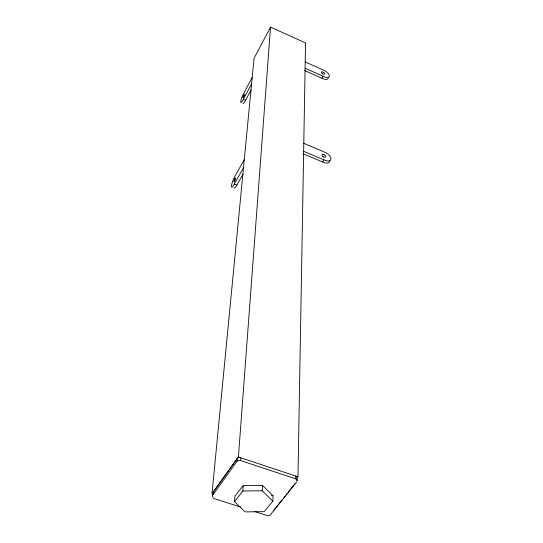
<?xml version="1.0" encoding="UTF-8"?>
<svg xmlns="http://www.w3.org/2000/svg" width="543" height="543" viewBox="0 0 543 543"><rect width="100%" height="100%" fill="white"/><g stroke="black" fill="none" stroke-linecap="round" stroke-linejoin="round"><path stroke-width="0.81" d="M296.933 478.125L297.971 476.808L305.539 42.904L270.536 27.15L254.063 58.264L211.994 493.886L238.418 457.002L270.536 27.15M295.745 478.858L295.799 475.994A2.613 1.67 1.7 0 1 296.987 478.247L296.933 481.118A2.62 1.67 1.7 0 0 295.745 478.858L240.569 460.552A2.661 1.717 3.7 0 0 237.047 461.272L212.571 495.352A2.579 1.602 4.5 0 0 212.863 496.96M272.83 501.209L273.048 495.813L262.52 485.367L243.244 485.612L234.875 496.275L234.467 501.657L245.185 511.879L264.176 511.669L272.83 501.209L262.249 490.763L242.877 491.001L234.467 501.657M262.249 490.763L262.52 485.367M242.877 491.001L243.244 485.612M240.569 460.552L240.773 457.688A2.654 1.717 3.7 0 0 237.257 458.414L212.842 492.494L212.571 495.352M237.047 461.272L237.257 458.414M252.203 77.554L244.011 92.86A6.312 1.072 -67.3 0 0 240.746 101.527A6.312 1.072 -67.3 0 0 243.325 99.301L251.585 83.921M243.006 103.19A6.306 1.086 -67.3 0 0 245.599 100.279L251.117 90.036M244.269 159.717L235.167 175.898A7.045 1.357 -68.1 0 0 231.501 185.706A7.045 1.357 -68.1 0 0 234.304 184.016L243.488 167.76M234.033 187.647A7.045 1.378 -68.1 0 0 236.863 185.054L243.142 173.984M304.698 70.61L321.877 78.212L323.044 76.217A6.401 2.83 30.7 0 0 329.404 75.884A6.401 2.83 30.7 0 0 322.983 69.871L305.207 61.963M303.137 153.771L322.549 161.923L323.866 159.805A7.195 3.584 31.8 0 0 331.006 158.821A7.195 3.584 31.8 0 0 323.784 151.775L303.788 143.325M273.509 510.739L282.353 499.546M283.921 497.571L284.96 496.254M285.998 494.938L287.043 493.621M288.082 492.304L294.849 483.745M296.607 482.041L269.823 515.45L267.835 515.735L254.273 511.404M271.412 495.372L273.048 495.813M240.712 507.074L214.39 498.657L213.032 497.843M238.418 457.002L297.971 476.808M234.304 184.016L236.863 185.054M303.652 151.3L323.866 159.805M243.325 99.301L245.599 100.279M305.098 68.262L323.044 76.217M329.689 160.904A7.181 3.591 31.8 0 1 322.549 161.923M322.807 156.825A2.131 1.066 31.8 0 1 323.282 157.117M328.237 77.853A6.387 2.837 30.7 0 1 321.877 78.212M213.134 494.103A2.572 1.602 4.5 0 1 212.842 492.494M244.445 94.536C242.802 100.36 242.11 96.199 244.445 94.536M235.004 178.498L234.78 178.885A2.091 0.4 -68 0 0 233.89 181.423A2.091 0.4 -68 0 0 234.474 181.382L234.698 180.995A2.091 0.4 -68 0 0 235.594 178.45A2.091 0.4 -68 0 0 235.004 178.498M324.117 154.714L323.621 154.497A2.138 1.066 31.8 0 0 321.924 154.931A2.138 1.066 31.8 0 0 323.526 156.825L324.028 157.049A2.138 1.066 31.8 0 0 325.719 156.608A2.138 1.066 31.8 0 0 324.117 154.714M323.275 72.212L322.841 72.009A1.9 0.842 30.7 0 0 321.327 72.253A1.9 0.842 30.7 0 0 322.752 73.848L323.194 74.052A1.9 0.842 30.7 0 0 324.7 73.807A1.9 0.842 30.7 0 0 323.275 72.212"/></g></svg>
